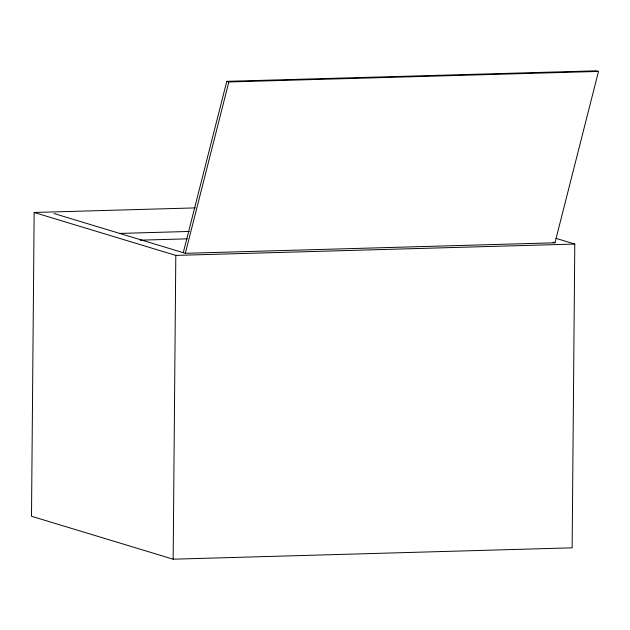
<?xml version="1.0" encoding="UTF-8"?>
<svg xmlns="http://www.w3.org/2000/svg" width="630" height="630" viewBox="0 0 630 630"><rect width="100%" height="100%" fill="white"/><g stroke="black" fill="none" stroke-linecap="round" stroke-linejoin="round"><path stroke-width="0.94" d="M195.316 207.892L34.154 212.483L31.5 516.261L173.155 559.196L572.135 547.824L574.788 244.046L556.022 238.361M173.155 559.196L175.809 255.41L34.154 212.483M183.259 252.693L226.784 81.341L596.437 70.804L598.5 71.434L554.975 242.786L185.322 253.315L54.078 213.546M185.322 253.315L228.848 81.963L598.5 71.434M119.7 233.431L189.386 231.446M140.246 240.172L187.354 238.833M175.809 255.41L574.788 244.046M226.784 81.341L228.848 81.963M552.912 242.164L554.975 242.786"/></g></svg>
